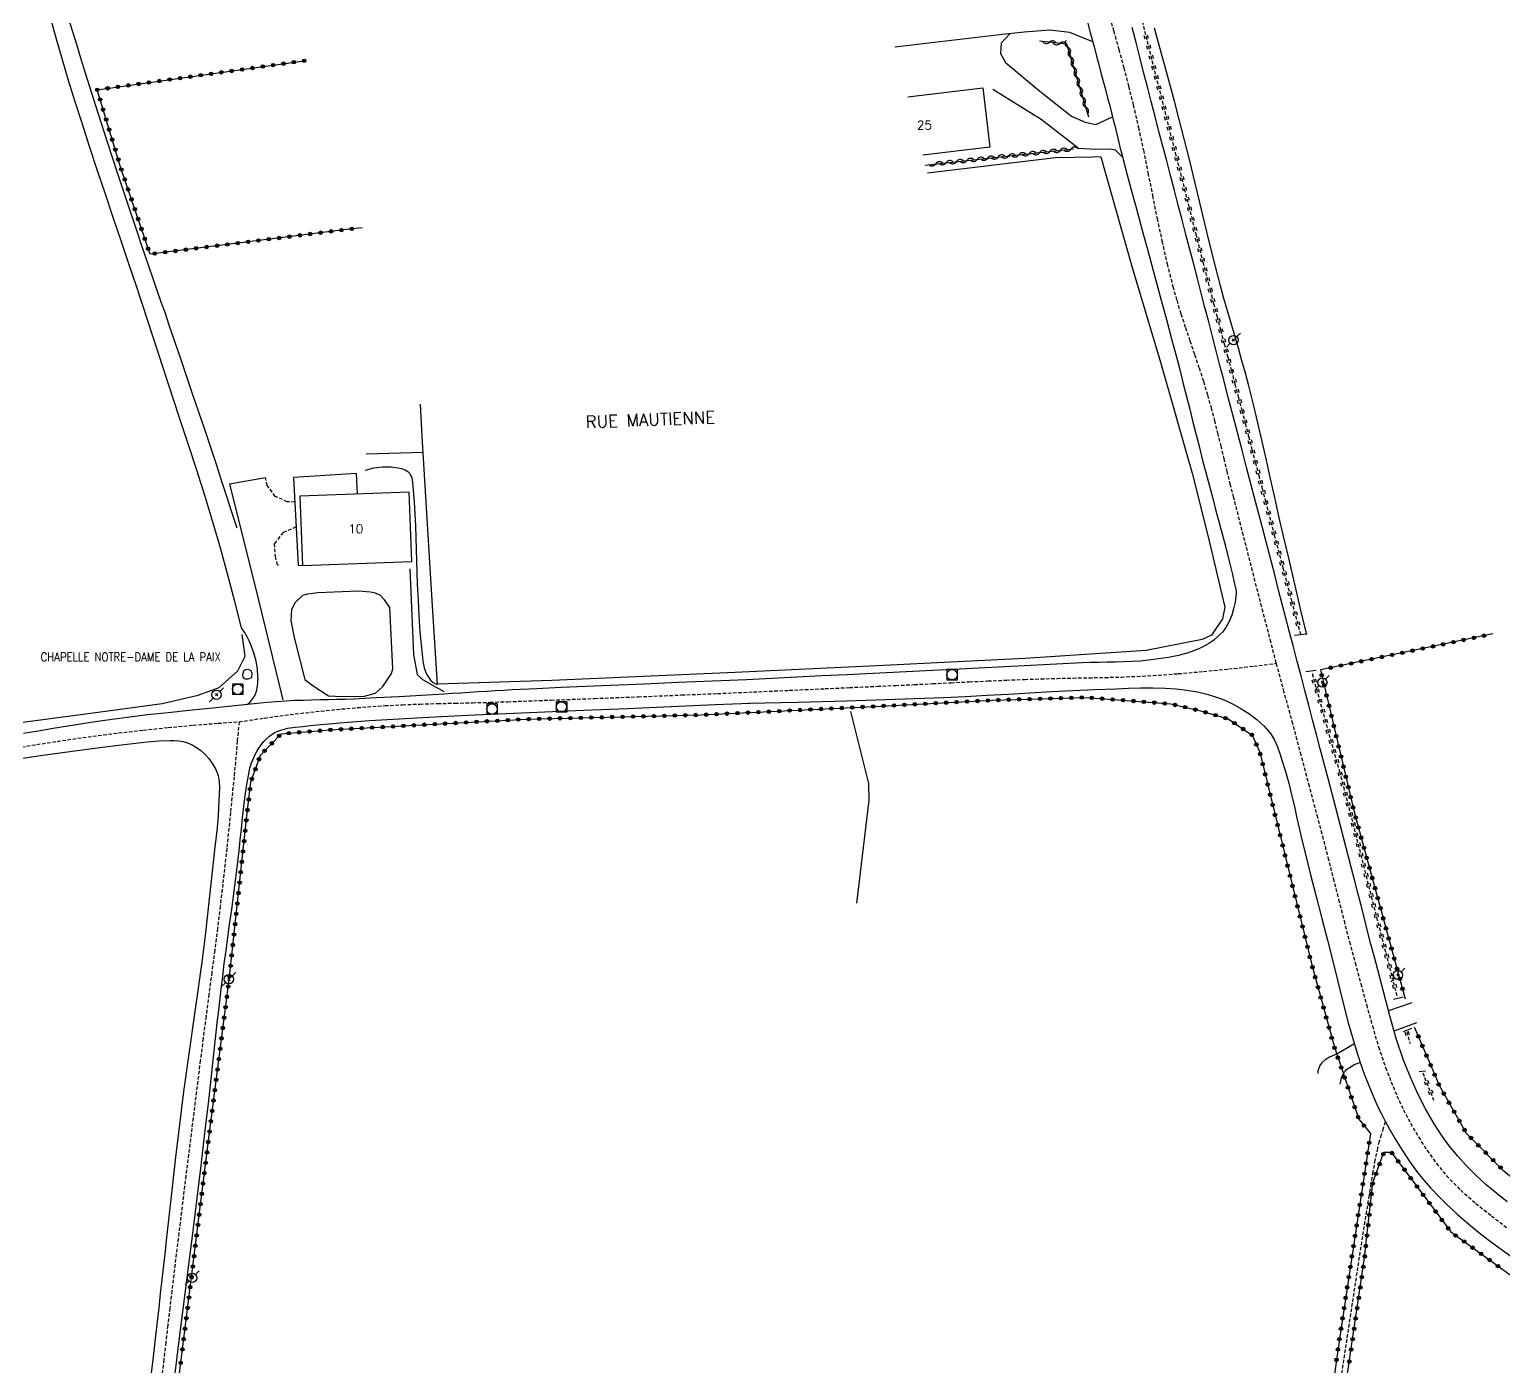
# Model space of a CAD drawing. Header units: millimetres. Extents: x 173000 to 174000, y 134000 to 135000.
# Drawn here: x 173108.4 to 173320.1, y 134670 to 134861.9 of the extents above; entities that cross this region are included whole.
import ezdxf
from ezdxf.enums import TextEntityAlignment as Align

# ---------------------------------------------------------------- set-up
doc = ezdxf.new("R2010")
doc.units = ezdxf.units.MM
doc.linetypes.add('DASHED', pattern=[0.75, 0.5, -0.25])
doc.layers.get('0').update_dxf_attribs({"linetype": 'CONTINUOUS'})
for name, color, linetype in [('W0001', 6, 'DASHED'), ('W0008', 7, 'CONTINUOUS'), ('W0017', 7, 'CONTINUOUS'), ('W0070', 7, 'DASHED'), ('W0071', 7, 'CONTINUOUS'), ('W0101', 7, 'CONTINUOUS'), ('W0112', 1, 'DASHED'), ('W0120', 7, 'CONTINUOUS'), ('W0130', 7, 'CONTINUOUS'), ('W0211', 2, 'CONTINUOUS'), ('W0214', 2, 'CONTINUOUS'), ('W0220', 5, 'DASHED'), ('W0310', 3, 'CONTINUOUS'), ('W0323', 7, 'CONTINUOUS'), ('W0330', 7, 'CONTINUOUS'), ('W0333', 7, 'CONTINUOUS'), ('W0420', 7, 'CONTINUOUS'), ('W0473', 7, 'CONTINUOUS'), ('W0984', 7, 'CONTINUOUS'), ('W0989', 7, 'CONTINUOUS'), ('W0991', 7, 'CONTINUOUS')]:
    doc.layers.add(name, color=color, linetype=linetype)
doc.styles.get("Standard").update_dxf_attribs({"font": 'romans.shx', "width": 0.85})

# ---------------------------------------------------------------- blocks, each defined once
blk = doc.blocks.new('T420')
for p, q in [((0.75, 0.75), (-0.75, 0.75)), ((-0.75, 0.75), (-0.75, -0.75)), ((0.75, 0.75), (0.75, -0.75)), ((0.75, -0.75), (-0.75, -0.75))]:
    blk.add_line(p, q)
blk.add_ellipse((0, 0), major_axis=(-0.53, 0.53), ratio=1, start_param=3.926991, end_param=10.210176)
blk = doc.blocks.new('T473')
for p, q in [((-0.166667, 0.166667), (0.166667, -0.166667)), ((-0.166667, -0.166667), (0.166667, 0.166667)), ((0.500001, 0.500001), (1.000002, 1.000002)), ((-1.000002, -1.000002), (-0.500001, -0.500001))]:
    blk.add_line(p, q)
blk.add_ellipse((0, 0), major_axis=(0.471405, 0.471405), ratio=1, start_param=5.4977871438, end_param=11.780972451)
blk = doc.blocks.new('t323o')
at = {"color": 0, "linetype": 'Continuous'}
for radius in [0.25, 0.15]:
    blk.add_circle((0, 0), radius, dxfattribs=at)
blk = doc.blocks.new('t310o')
at = {"color": 0, "linetype": 'Continuous'}
for centre, start, end in [((-0.5, 0.38), 216.8699, 323.1304), ((0.5, -0.37), 36.8699, 143.1303)]:
    blk.add_arc(centre, 0.625, start, end, dxfattribs=at)
blk = doc.blocks.new('t220o')
at = {"color": 0, "linetype": 'Continuous'}
for p, q in [((-0.25, 0.25), (0.25, 0.25)), ((-0.25, -0.25), (0.25, -0.25))]:
    blk.add_line(p, q, dxfattribs=at)

msp = doc.modelspace()

# ---------------------------------------------------------------- linework, layer by layer
at = {"layer": 'W0001'}
for points in [[(173263.36, 134864.38), (173264.1, 134861.73), (173264.83, 134859.09), (173265.55, 134856.44), (173266.24, 134853.78), (173266.91, 134851.12), (173267.67, 134847.87), (173268.37, 134844.61), (173269.03, 134841.35), (173269.68, 134838.08), (173270.34, 134834.81), (173271.04, 134831.55), (173271.78, 134828.3), (173272.61, 134825.06), (173273.16, 134823.09), (173273.77, 134821.13), (173274.41, 134819.18), (173275.06, 134817.24), (173275.72, 134815.3), (173276.37, 134813.36), (173277, 134811.41), (173277.58, 134809.44), (173278.09, 134807.64), (173278.56, 134805.83), (173279.02, 134804.01), (173279.47, 134802.2), (173279.91, 134800.38), (173280.35, 134798.56), (173280.8, 134796.74), (173281.26, 134794.93), (173282.57, 134789.8), (173283.88, 134784.67), (173285.2, 134779.54), (173286.53, 134774.41), (173287.42, 134770.96)], [(173138.52, 134762.57), (173142.14, 134763.11), (173145.84, 134763.61), (173149.54, 134764.04), (173153.25, 134764.41), (173156.96, 134764.73), (173159.47, 134764.89), (173161.99, 134765.02), (173164.51, 134765.12), (173167.02, 134765.19), (173169.54, 134765.25), (173172.06, 134765.31), (173174.57, 134765.37), (173177.09, 134765.46), (173183.34, 134765.69), (173189.58, 134765.92), (173195.83, 134766.16), (173202.07, 134766.42), (173207.22, 134766.63), (173212.37, 134766.86), (173217.52, 134767.09), (173222.67, 134767.33), (173226.16, 134767.49), (173230.18, 134767.67), (173232.82, 134767.79), (173235.47, 134767.92), (173238.12, 134768.05), (173240.76, 134768.18), (173243.41, 134768.31), (173246.05, 134768.43), (173248.7, 134768.55), (173251.35, 134768.66), (173253.65, 134768.74), (173255.95, 134768.8), (173258.25, 134768.85), (173260.55, 134768.89), (173262.85, 134768.94), (173265.16, 134769), (173267.46, 134769.09), (173269.76, 134769.22), (173273.38, 134769.48), (173277, 134769.79), (173280.62, 134770.15), (173284.23, 134770.56), (173287.42, 134770.96)], [(173287.42, 134770.96), (173288.46, 134767.16), (173289.68, 134762.66), (173290.89, 134758.17), (173292.09, 134753.67), (173293.29, 134749.17), (173294.08, 134746.15), (173294.86, 134743.12), (173295.63, 134740.09), (173296.4, 134737.06), (173297.18, 134734.03), (173297.96, 134731), (173298.77, 134727.98), (173299.59, 134724.96), (173300.42, 134721.94), (173301.25, 134718.92), (173302.14, 134715.91), (173303.15, 134712.94), (173303.94, 134710.9), (173304.78, 134708.88), (173305.7, 134706.9), (173306.73, 134704.96), (173307.88, 134702.98), (173309.1, 134701.05), (173310.44, 134699.19), (173311.9, 134697.42), (173313.93, 134695.36), (173316.1, 134693.45), (173318.35, 134691.66), (173320.63, 134689.91)], [(173106.56, 134758.85), (173109.49, 134759.31), (173112.41, 134759.76), (173115.35, 134760.2), (173118.28, 134760.6), (173121.22, 134760.97), (173124.79, 134761.38), (173128.35, 134761.75), (173131.93, 134762.08), (173135.5, 134762.36), (173138.52, 134762.57)], [(173138.52, 134762.57), (173138.27, 134759.8), (173137.8, 134754.67), (173137.29, 134749.54), (173136.76, 134744.41), (173136.19, 134739.28), (173135.82, 134736.11), (173135.43, 134732.94), (173135.03, 134729.78), (173134.61, 134726.62), (173134.19, 134723.45), (173133.78, 134720.29), (173133.36, 134717.13), (173132.96, 134713.96), (173131.92, 134705.7), (173130.89, 134697.44), (173129.87, 134689.18), (173128.87, 134680.91), (173128.58, 134678.43), (173128.28, 134675.96), (173128, 134673.48), (173127.71, 134671)], [(173127.71, 134671), (173127.24, 134666.9)]]:
    msp.add_lwpolyline(points, dxfattribs=at)
at = {"layer": 'W0008'}
for points in [[(173260.17, 134863.74), (173260.75, 134861.51), (173261.33, 134859.3), (173261.64, 134858.1), (173261.96, 134856.91), (173262.27, 134855.72), (173262.59, 134854.53), (173262.91, 134853.34), (173263.22, 134852.15), (173263.54, 134850.96), (173263.85, 134849.77), (173264.05, 134848.96), (173264.26, 134848.14), (173264.46, 134847.33), (173264.66, 134846.51), (173264.86, 134845.7), (173265.06, 134844.88), (173265.27, 134844.07), (173265.48, 134843.26), (173266.05, 134841.08), (173266.63, 134838.91), (173267.22, 134836.74), (173267.81, 134834.57), (173268.4, 134832.4), (173269, 134830.23), (173269.59, 134828.06), (173270.18, 134825.89), (173270.93, 134823.1), (173271.68, 134820.32), (173272.43, 134817.54), (173273.16, 134814.76), (173273.63, 134812.93), (173274.1, 134811.09), (173274.56, 134809.26), (173275.02, 134807.42), (173275.48, 134805.59), (173275.94, 134803.75), (173276.41, 134801.92), (173276.88, 134800.09), (173277.34, 134798.33), (173277.81, 134796.57), (173278.28, 134794.81), (173278.75, 134793.06), (173279.22, 134791.3), (173279.69, 134789.54), (173280.15, 134787.78), (173280.6, 134786.02), (173280.88, 134784.86), (173281.16, 134783.71), (173281.43, 134782.55), (173281.69, 134781.39)], [(173320.61, 134693.65), (173319.1, 134694.87), (173317.61, 134696.13), (173316.16, 134697.43), (173314.79, 134698.82), (173313.51, 134700.24), (173312.3, 134701.73), (173311.16, 134703.26), (173310.11, 134704.86), (173308.86, 134707.04), (173307.73, 134709.27), (173306.71, 134711.56), (173305.78, 134713.88), (173304.67, 134717.1), (173303.74, 134720.38), (173302.9, 134723.68), (173302.03, 134726.96), (173301.54, 134728.8), (173301.05, 134730.65), (173300.57, 134732.5), (173300.1, 134734.34), (173299.63, 134736.19), (173299.16, 134738.04), (173298.69, 134739.89), (173298.21, 134741.73), (173297.1, 134745.97), (173295.99, 134750.2), (173294.88, 134754.44), (173293.77, 134758.67), (173293.22, 134760.77), (173292.66, 134762.86), (173292.11, 134764.96), (173291.56, 134767.05), (173291.01, 134769.15), (173290.46, 134771.24), (173289.91, 134773.34), (173289.36, 134775.43), (173288.84, 134777.44), (173288.31, 134779.45), (173287.79, 134781.45), (173287.27, 134783.46), (173286.75, 134785.47), (173286.23, 134787.48), (173285.7, 134789.48), (173285.18, 134791.49), (173284.52, 134794.01), (173283.86, 134796.53), (173283.2, 134799.05), (173282.54, 134801.57), (173281.88, 134804.09), (173281.21, 134806.61), (173280.55, 134809.13), (173279.9, 134811.65), (173279.36, 134813.73), (173278.82, 134815.81), (173278.28, 134817.88), (173277.75, 134819.96), (173277.21, 134822.03), (173276.67, 134824.11), (173276.14, 134826.18), (173275.6, 134828.26), (173275.05, 134830.38), (173274.49, 134832.5), (173273.94, 134834.61), (173273.38, 134836.73), (173272.83, 134838.85), (173272.27, 134840.96), (173271.72, 134843.08), (173271.17, 134845.2), (173270.61, 134847.32), (173270.06, 134849.45), (173269.51, 134851.58), (173268.96, 134853.7), (173268.41, 134855.83), (173267.87, 134857.96), (173267.32, 134860.08), (173266.77, 134862.21)], [(173281.69, 134781.39), (173281.69, 134780.97), (173281.66, 134780.55), (173281.61, 134780.13), (173281.53, 134779.72), (173281.31, 134778.79), (173281.05, 134777.87), (173280.7, 134776.97), (173280.23, 134776.12), (173279.72, 134775.44), (173279.12, 134774.85), (173278.47, 134774.31), (173277.79, 134773.83), (173277.08, 134773.41), (173276.33, 134773.05), (173275.56, 134772.75), (173274.78, 134772.48), (173273.39, 134772.1), (173271.97, 134771.81), (173270.55, 134771.59), (173269.12, 134771.41), (173267.93, 134771.29), (173266.73, 134771.21), (173265.54, 134771.16), (173264.35, 134771.13), (173263.15, 134771.11), (173261.96, 134771.09), (173260.77, 134771.06), (173259.58, 134771.02), (173255.88, 134770.85), (173252.18, 134770.66), (173248.49, 134770.47), (173244.79, 134770.29), (173240.04, 134770.05), (173235.28, 134769.81), (173230.53, 134769.57), (173225.77, 134769.33), (173222.18, 134769.15), (173218.59, 134768.97), (173215, 134768.78), (173211.4, 134768.59)], [(173211.4, 134768.59), (173206.51, 134768.4), (173201.61, 134768.19), (173196.72, 134767.99), (173191.82, 134767.77), (173188.31, 134767.62), (173184.79, 134767.48), (173181.28, 134767.32), (173177.77, 134767.14), (173176.54, 134767.07), (173175.31, 134767), (173174.08, 134766.93), (173172.85, 134766.85), (173171.62, 134766.77), (173170.39, 134766.69), (173169.17, 134766.62), (173167.94, 134766.55), (173164.7, 134766.36), (173161.47, 134766.17), (173158.23, 134765.99), (173155, 134765.83), (173153.78, 134765.79), (173152.57, 134765.76), (173151.36, 134765.73), (173150.14, 134765.71), (173148.93, 134765.69), (173147.71, 134765.65), (173146.5, 134765.61), (173145.28, 134765.54), (173142.52, 134765.33), (173139.76, 134765.06), (173137.01, 134764.77), (173134.26, 134764.48), (173131.3, 134764.18), (173128.34, 134763.88), (173125.39, 134763.56), (173122.44, 134763.2), (173120.31, 134762.91), (173118.18, 134762.6), (173116.06, 134762.27), (173113.94, 134761.94), (173111.82, 134761.59), (173109.7, 134761.25), (173107.58, 134760.91)], [(173211.72, 134765.23), (173218.72, 134765.39), (173225.72, 134765.59), (173232.72, 134765.81), (173239.72, 134766.08), (173242.82, 134766.21), (173245.91, 134766.37), (173249, 134766.55), (173252.09, 134766.73), (173255.18, 134766.9), (173258.27, 134767.06), (173261.36, 134767.21), (173264.46, 134767.32), (173266.22, 134767.38), (173267.98, 134767.44), (173269.74, 134767.46), (173271.51, 134767.4), (173273.06, 134767.28), (173274.61, 134767.11), (173276.15, 134766.86), (173277.68, 134766.5), (173278.88, 134766.12), (173280.05, 134765.67), (173281.19, 134765.14), (173282.29, 134764.52), (173283.49, 134763.75), (173284.65, 134762.9), (173285.72, 134761.94), (173286.67, 134760.84), (173287.21, 134759.95), (173287.62, 134759), (173287.95, 134758.02), (173288.27, 134757.06), (173288.78, 134755.42), (173289.24, 134753.77), (173289.66, 134752.1), (173290.05, 134750.43), (173290.42, 134748.76), (173290.79, 134747.09), (173291.18, 134745.42), (173291.58, 134743.76), (173292.38, 134740.62), (173293.18, 134737.49), (173293.98, 134734.36), (173294.79, 134731.23), (173295.79, 134727.28), (173296.76, 134723.33), (173297.79, 134719.38), (173298.93, 134715.47), (173299.52, 134713.68), (173300.14, 134711.9), (173300.82, 134710.14), (173301.54, 134708.39), (173302.02, 134707.33), (173302.54, 134706.28), (173303.08, 134705.24), (173303.65, 134704.21), (173304.57, 134702.63), (173305.53, 134701.07), (173306.53, 134699.54), (173307.61, 134698.06), (173308.6, 134696.83), (173309.65, 134695.64), (173310.73, 134694.49), (173311.85, 134693.38), (173313.45, 134691.89), (173315.11, 134690.46), (173316.8, 134689.08), (173318.53, 134687.74), (173321.3, 134685.74)], [(173129.59, 134671), (173129.6, 134671.12), (173129.62, 134671.24), (173129.64, 134671.37), (173129.65, 134671.49), (173130.23, 134676), (173130.79, 134680.51), (173131.36, 134685.02), (173131.92, 134689.53), (173132.49, 134694.2), (173133.06, 134698.87), (173133.63, 134703.54), (173134.18, 134708.22), (173134.44, 134710.44), (173134.68, 134712.67), (173134.92, 134714.9), (173135.16, 134717.12), (173135.4, 134719.35), (173135.65, 134721.58), (173135.9, 134723.8), (173136.17, 134726.03), (173136.4, 134727.89), (173136.65, 134729.74), (173136.9, 134731.6), (173137.16, 134733.46), (173137.42, 134735.31), (173137.67, 134737.17), (173137.92, 134739.03), (173138.16, 134740.89), (173138.35, 134742.47), (173138.52, 134744.05), (173138.69, 134745.64), (173138.85, 134747.22), (173139.02, 134748.81), (173139.21, 134750.39), (173139.42, 134751.97), (173139.66, 134753.55), (173139.79, 134754.34), (173139.92, 134755.12), (173140.09, 134755.91), (173140.32, 134756.67), (173140.53, 134757.23), (173140.78, 134757.77), (173141.07, 134758.29), (173141.38, 134758.79), (173141.71, 134759.26), (173142.07, 134759.72), (173142.46, 134760.14), (173142.9, 134760.52), (173143.27, 134760.79), (173143.66, 134761.02), (173144.07, 134761.22), (173144.5, 134761.38), (173145.54, 134761.65), (173146.6, 134761.81), (173147.67, 134761.91), (173148.73, 134762.02), (173152.98, 134762.43), (173157.24, 134762.74), (173161.51, 134763), (173165.77, 134763.24), (173171.33, 134763.53), (173176.88, 134763.78), (173182.44, 134764), (173188, 134764.23), (173194.29, 134764.5), (173200.58, 134764.77), (173206.87, 134765.03), (173213.16, 134765.29)], [(173106.46, 134757.2), (173110.34, 134757.77), (173114.24, 134758.32), (173118.13, 134758.83), (173122.03, 134759.3), (173123.68, 134759.5), (173125.33, 134759.71), (173126.99, 134759.86), (173128.65, 134759.89), (173129.27, 134759.87), (173129.89, 134759.83), (173130.5, 134759.73), (173131.1, 134759.56), (173131.78, 134759.26), (173132.43, 134758.89), (173133.03, 134758.46), (173133.58, 134757.96), (173134.19, 134757.28), (173134.73, 134756.54), (173135.17, 134755.73), (173135.51, 134754.88), (173135.69, 134754), (173135.72, 134753.1), (173135.68, 134752.21), (173135.64, 134751.34), (173135.52, 134749.09), (173135.31, 134746.86), (173135.05, 134744.62), (173134.81, 134742.39), (173134.44, 134738.9), (173134.05, 134735.4), (173133.64, 134731.91), (173133.21, 134728.42), (173132.9, 134726.05), (173132.57, 134723.69), (173132.23, 134721.32), (173131.88, 134718.96), (173131.54, 134716.59), (173131.2, 134714.23), (173130.87, 134711.86), (173130.55, 134709.49), (173129.97, 134704.79), (173129.42, 134700.07), (173128.88, 134695.36), (173128.35, 134690.65), (173128.12, 134688.62), (173127.89, 134686.59), (173127.66, 134684.56), (173127.44, 134682.53), (173127.21, 134680.5), (173126.98, 134678.47), (173126.76, 134676.45), (173126.52, 134674.42), (173126.42, 134673.56), (173126.33, 134672.71), (173126.23, 134671.85), (173126.13, 134671)], [(173126.13, 134671), (173125.68, 134667.23)], [(173129.34, 134669.07), (173129.59, 134671)]]:
    msp.add_lwpolyline(points, dxfattribs=at)
at = {"layer": 'W0017'}
for points in [[(173261.11, 134860.15), (173257.79, 134861.53), (173254.94, 134861.84), (173251.26, 134861.57), (173248.14, 134861.2), (173232.69, 134859.39)], [(173249.19, 134861.32), (173247.96, 134859.98), (173247.85, 134858.5), (173248.59, 134857.22), (173253.48, 134853.1), (173258.07, 134849.48), (173259.99, 134848.63), (173261.56, 134848.29), (173263.95, 134849.38)], [(173259, 134844.91), (173253.7, 134849.01), (173246.74, 134853.32)], [(173265.39, 134843.59), (173264.39, 134844.62), (173263.5, 134844.76), (173261.58, 134844.72), (173259, 134844.88)], [(173142.3, 134797.58), (173137.14, 134796.66), (173140.83, 134781.99), (173144.82, 134765.73)], [(173163.04, 134784.55), (173163.57, 134772.25), (173164.12, 134769.36), (173164.87, 134768.63), (173167.93, 134766.92)]]:
    msp.add_lwpolyline(points, dxfattribs=at)
msp.add_lwpolyline([(173148.36, 134780.9), (173147.64, 134780.7), (173146.59, 134779.71), (173146.06, 134778.68), (173145.94, 134777.11), (173146.44, 134774.68), (173147.96, 134768.63), (173149.03, 134767.83), (173151.37, 134766.3), (173152.35, 134766.25), (173156.33, 134766.22), (173158.11, 134766.68), (173159.16, 134767.66), (173160.42, 134769.5), (173160.6, 134770.18), (173160.15, 134778.97), (173159.4, 134780.09), (173158.85, 134780.68), (173158.1, 134781.04), (173157.42, 134781.19), (173155.73, 134781.3), (173149.82, 134781.09)], close=True, dxfattribs=at)
at = {"layer": 'W0070'}
for points in [[(173303.11, 134705.16), (173302.78, 134704.22), (173302.49, 134703.27), (173302.22, 134702.32), (173301.98, 134701.35), (173301.62, 134699.67), (173301.31, 134697.97), (173301.04, 134696.27), (173300.77, 134694.58), (173299.93, 134689.43), (173299.13, 134684.27), (173298.35, 134679.11), (173297.57, 134673.95), (173297.46, 134673.21), (173297.34, 134672.48), (173297.23, 134671.74), (173297.12, 134671)], [(173297.12, 134671), (173296.66, 134667.95)]]:
    msp.add_lwpolyline(points, dxfattribs=at)
at = {"layer": 'W0071'}
for points in [[(173138.87, 134776.07), (173137.92, 134779.84), (173136.93, 134783.61), (173135.89, 134787.36), (173134.81, 134791.1), (173133.66, 134794.9), (173132.45, 134798.68), (173131.22, 134802.45), (173129.99, 134806.22), (173128.46, 134810.91), (173126.92, 134815.59), (173125.38, 134820.26), (173123.83, 134824.94), (173122.72, 134828.28), (173121.59, 134831.62), (173120.47, 134834.96), (173119.34, 134838.29), (173118.22, 134841.63), (173117.11, 134844.98), (173116.02, 134848.33), (173114.95, 134851.68), (173114.05, 134854.62), (173113.18, 134857.57), (173112.33, 134860.53), (173111.5, 134863.49)], [(173113.92, 134863.77), (173114.55, 134861.8), (173115.16, 134859.83), (173115.78, 134857.85), (173116.39, 134855.88), (173117, 134853.9), (173117.62, 134851.93), (173118.24, 134849.96), (173119.63, 134845.68), (173121.03, 134841.4), (173122.45, 134837.13), (173123.88, 134832.86), (173124.44, 134831.2), (173125.01, 134829.53), (173125.59, 134827.86), (173126.16, 134826.2), (173126.74, 134824.54), (173127.31, 134822.87), (173127.89, 134821.21), (173128.46, 134819.54), (173130.16, 134814.55), (173131.86, 134809.56), (173133.55, 134804.56), (173135.22, 134799.56), (173135.97, 134797.27), (173136.72, 134794.98), (173137.46, 134792.69), (173138.2, 134790.39)], [(173139.7, 134765.04), (173140.05, 134765.36), (173140.37, 134765.72), (173140.64, 134766.11), (173140.86, 134766.54), (173140.97, 134766.84), (173141.06, 134767.15), (173141.14, 134767.46), (173141.19, 134767.78), (173141.22, 134768.09), (173141.24, 134768.41), (173141.25, 134768.73), (173141.24, 134769.05), (173141.16, 134770.16), (173140.96, 134771.25), (173140.68, 134772.32), (173140.33, 134773.37), (173140.04, 134774.09), (173139.7, 134774.77), (173139.31, 134775.44), (173138.87, 134776.07)], [(173303.62, 134721.14), (173306.97, 134722.29)], [(173307.57, 134719.34), (173304.47, 134718.2)], [(173298.7, 134716.36), (173298.12, 134716.02), (173297.53, 134715.68), (173296.95, 134715.35), (173296.37, 134715.01), (173295.76, 134714.7), (173295.11, 134714.42), (173294.47, 134714.06), (173293.93, 134713.58), (173293.71, 134713.25), (173293.54, 134712.88), (173293.44, 134712.49), (173293.41, 134712.08)], [(173296.65, 134710.55), (173296.72, 134711.01), (173296.84, 134711.46), (173297.02, 134711.9), (173297.25, 134712.31), (173297.39, 134712.49), (173297.55, 134712.65), (173297.73, 134712.79), (173297.91, 134712.92), (173298.28, 134713.16), (173298.66, 134713.36), (173299.06, 134713.53), (173299.48, 134713.67)]]:
    msp.add_lwpolyline(points, dxfattribs=at)
at = {"layer": 'W0101'}
msp.add_lwpolyline([(173234.53, 134852.25), (173245.3, 134853.58), (173246.34, 134845.07), (173236.7, 134843.88)], dxfattribs=at)
msp.add_lwpolyline([(173147.62, 134785), (173163.32, 134785.56), (173162.96, 134795.54), (173147.26, 134794.98)], close=True, dxfattribs=at)
at = {"layer": 'W0112'}
for points in [[(173146.5, 134794.11), (173145.45, 134794.15), (173143.72, 134794.93), (173142.58, 134796.49), (173142.33, 134797.61)], [(173146.69, 134790.54), (173144.85, 134789.73), (173143.58, 134788.15), (173143.69, 134786.29), (173143.97, 134785.25), (173144.17, 134785)]]:
    msp.add_lwpolyline(points, dxfattribs=at)
at = {"layer": 'W0120'}
for points in [[(173290.06, 134775), (173291.87, 134775.18)], [(173291.68, 134769.77), (173293.16, 134769.99)], [(173304.28, 134722.78), (173305.65, 134723.11)], [(173305.72, 134718.13), (173306.9, 134718.61)], [(173307.98, 134712.38), (173308.89, 134712.49)]]:
    msp.add_lwpolyline(points, dxfattribs=at)
at = {"layer": 'W0130'}
msp.add_lwpolyline([(173139.33, 134768.74), (173139.84, 134768.74), (173140.35, 134768.94), (173140.39, 134769.51), (173140.26, 134769.9), (173139.87, 134770.1), (173139.44, 134770.04), (173139.15, 134769.86), (173139.02, 134769.32), (173139.05, 134768.96), (173139.24, 134768.82)], close=True, dxfattribs=at)
at = {"layer": 'W0211'}
for points in [[(173291.77, 134775.23), (173290.94, 134778.78), (173290.11, 134782.33), (173289.28, 134785.87), (173288.45, 134789.42), (173287.84, 134792.09), (173287.24, 134794.77), (173286.64, 134797.45), (173286.04, 134800.12), (173285.43, 134802.8), (173284.81, 134805.47), (173284.17, 134808.13), (173283.5, 134810.8), (173283.02, 134812.6), (173282.53, 134814.4), (173282.01, 134816.19), (173281.49, 134817.98), (173280.96, 134819.77), (173280.44, 134821.56), (173279.94, 134823.35), (173279.45, 134825.15), (173278.67, 134828.13), (173277.92, 134831.11), (173277.19, 134834.1), (173276.47, 134837.09), (173275.75, 134840.08), (173275.02, 134843.07), (173274.28, 134846.05), (173273.52, 134849.03), (173272.83, 134851.65), (173272.12, 134854.27), (173271.4, 134856.89), (173270.68, 134859.5), (173269.95, 134862.12)], [(173156.7, 134798.67), (173157.89, 134799.01), (173159.12, 134799.18), (173160.37, 134799.18), (173161.6, 134798.99), (173162, 134798.89), (173162.39, 134798.73), (173162.75, 134798.5), (173163.05, 134798.19), (173163.33, 134797.61), (173163.44, 134796.97), (173163.46, 134796.35), (173163.5, 134795.76), (173163.66, 134794.08), (173163.78, 134792.4), (173163.85, 134790.72), (173163.9, 134789.04), (173163.94, 134787.36), (173163.98, 134785.68), (173164.04, 134784), (173164.11, 134782.33), (173164.23, 134780.04), (173164.33, 134777.76), (173164.48, 134775.47), (173164.72, 134773.2), (173164.82, 134772.25), (173164.92, 134771.28), (173165.11, 134770.32), (173165.46, 134769.4), (173165.71, 134768.97), (173166.02, 134768.57), (173166.39, 134768.23), (173166.85, 134767.98), (173166.9, 134767.97), (173166.94, 134767.96), (173166.99, 134767.97), (173167.04, 134767.99)]]:
    msp.add_lwpolyline(points, dxfattribs=at)
at = {"layer": 'W0214'}
msp.add_lwpolyline([(173156.78, 134801.03), (173164.96, 134801.26)], dxfattribs=at)
at = {"layer": 'W0220'}
for points in [[(173268.02, 134863.85), (173268.54, 134861.72), (173269.07, 134859.6), (173269.6, 134857.47), (173270.13, 134855.35), (173271.07, 134851.65), (173272.01, 134847.95), (173272.94, 134844.25), (173273.88, 134840.55), (173274.89, 134836.55), (173275.9, 134832.55), (173276.92, 134828.56), (173277.94, 134824.56), (173278.44, 134822.63), (173278.95, 134820.7), (173279.46, 134818.77), (173279.97, 134816.84), (173280.49, 134814.91), (173281, 134812.98), (173281.51, 134811.05), (173282.02, 134809.12), (173282.51, 134807.25), (173282.99, 134805.39), (173283.48, 134803.52), (173283.96, 134801.65), (173284.45, 134799.78), (173284.93, 134797.92), (173285.42, 134796.05), (173285.91, 134794.18), (173287.15, 134789.43), (173288.4, 134784.69), (173289.65, 134779.95), (173290.91, 134775.2)], [(173292.61, 134769.48), (173292.61, 134769.5)], [(173292.61, 134769.48), (173296.51, 134755.44)], [(173296.51, 134755.44), (173297.3, 134752.45), (173298.07, 134749.46), (173298.83, 134746.47), (173299.59, 134743.48), (173300.34, 134740.48), (173301.1, 134737.49), (173301.86, 134734.49), (173302.62, 134731.5), (173303.17, 134729.41), (173303.71, 134727.32), (173304.26, 134725.23), (173304.81, 134723.14)], [(173306.18, 134718.07), (173306.64, 134716.39)], [(173308.48, 134712.19), (173310.14, 134708.02)]]:
    msp.add_lwpolyline(points, dxfattribs=at)
at = {"layer": 'W0310'}
for points in [[(173260.54, 134849.34), (173257.4, 134859.83), (173253.46, 134860.28)], [(173237.06, 134842.48), (173258.36, 134844.8)]]:
    msp.add_lwpolyline(points, dxfattribs=at)
at = {"layer": 'W0323'}
for points in [[(173156.19, 134833.47), (173154.32, 134833.29), (173125.74, 134829.69), (173121.56, 134842.03), (173118.14, 134853.29), (173140.64, 134856.43), (173148.23, 134857.5)], [(173318.55, 134775.19), (173293.8, 134770.03)], [(173293.8, 134770.05), (173293.8, 134770.03), (173298.67, 134749.48), (173305.98, 134722.79)], [(173130.21, 134671), (173130.89, 134676.36), (173134.12, 134702.46), (173137.09, 134725.52), (173139.59, 134748.63), (173140.22, 134753.94), (173141.6, 134757.8), (173144.56, 134760.85), (173151.56, 134761.41), (173179.78, 134762.95), (173204.87, 134763.56), (173230.67, 134764.82), (173246.73, 134765.67), (173260.15, 134766.08)], [(173260.15, 134766.08), (173272.3, 134765.13), (173276.59, 134764.15), (173280.55, 134762.98), (173283.97, 134760.67), (173285.07, 134758.23), (173292.56, 134727.68), (173295.79, 134715.86), (173299.3, 134705.53), (173300.99, 134703.46)], [(173307.25, 134718.8), (173310.87, 134710.32), (173314.74, 134703.52), (173320, 134698.24), (173332.28, 134688.47), (173342.97, 134680.78), (173359, 134671.27), (173359.41, 134671)], [(173300.99, 134703.46), (173296.56, 134674.28), (173296.1, 134671)], [(173297.99, 134671), (173300.14, 134685.67), (173301.31, 134696.43), (173302.92, 134700.79), (173303.96, 134700.82), (173312.51, 134689.35), (173322.78, 134681.94), (173339.19, 134671)], [(173112.71, 134524.6), (173115.87, 134553.03), (173119.04, 134576.9), (173121.77, 134599.98), (173124.96, 134626), (173127.97, 134653.31), (173130.21, 134671)], [(173296.1, 134671), (173292.51, 134645.07), (173287.45, 134612.18), (173284.69, 134594.15), (173281.21, 134571.01), (173276.73, 134540.59), (173272.21, 134513.29), (173270.52, 134501.92)], [(173272.32, 134501.7), (173277.95, 134537.46), (173281.18, 134558.79), (173284.86, 134582.58), (173288.39, 134605.19), (173293.6, 134640.31), (173296.97, 134664.06), (173297.99, 134671)]]:
    msp.add_lwpolyline(points, dxfattribs=at)
at = {"layer": 'W0330'}
for points in [[(173237.35, 134841.38), (173255.77, 134843.55), (173261.05, 134843.68), (173262.27, 134843.69)], [(173262.25, 134843.67), (173266.74, 134827.8), (173270.83, 134814.19), (173275.39, 134798.25), (173277.68, 134789.11), (173280.08, 134779.03)], [(173167.04, 134767.99), (173166.37, 134778.39), (173164.82, 134803.5), (173164.57, 134808.16)], [(173280.08, 134779.03), (173279.74, 134777.33), (173278.15, 134775.02), (173276.79, 134774.38), (173268.75, 134772.82), (173251.35, 134771.65), (173230.09, 134770.62), (173209.77, 134769.65), (173183.42, 134768.51), (173167.04, 134767.99)], [(173135.68, 134767.48), (173138.36, 134769.9), (173139.42, 134772), (173138.99, 134775.11)], [(173078.1, 134756.48), (173082.45, 134758.39), (173099.11, 134761.41), (173116.87, 134763.76), (173127.46, 134765.2), (173132.64, 134766.37), (173135.68, 134767.48)], [(173226.34, 134764.07), (173228.92, 134753.72), (173228.96, 134751.3), (173227.19, 134736.52)]]:
    msp.add_lwpolyline(points, dxfattribs=at)
at = {"layer": 'W0333'}
msp.add_lwpolyline([(173155.55, 134795.27), (173155.37, 134798.21), (173146.32, 134797.64), (173146.99, 134784.99), (173147.55, 134785.03)], dxfattribs=at)

# ---------------------------------------------------------------- block references
at = {"layer": 'W0220'}
for p, rotation in [((173268.75, 134860.88), 283.9424709964296), ((173269.11, 134859.43), 283.9925373601524), ((173269.48, 134857.97), 283.9925373601524), ((173269.84, 134856.52), 284.0738478538166), ((173270.21, 134855.06), 284.1600534657823), ((173270.57, 134853.61), 284.1600534657823), ((173270.94, 134852.15), 284.1600534657823), ((173271.31, 134850.7), 284.2233713012675), ((173271.68, 134849.25), 284.2233713012675), ((173272.05, 134847.79), 284.2508594289029), ((173272.41, 134846.34), 284.2508594289029), ((173272.78, 134844.88), 284.2508594289029), ((173273.15, 134843.43), 284.2425177859814), ((173273.52, 134841.98), 284.2425177859814), ((173273.89, 134840.52), 284.1901162578168), ((173274.26, 134839.07), 284.1901162578168), ((173274.63, 134837.61), 284.1901162578168), ((173274.99, 134836.16), 284.1531984764586), ((173275.36, 134834.7), 284.1531984764586), ((173275.73, 134833.25), 284.1531984764586), ((173276.1, 134831.8), 284.2241990272448), ((173276.46, 134830.34), 284.2241990272448), ((173276.83, 134828.89), 284.2241990272448), ((173277.2, 134827.43), 284.4031164409921), ((173277.58, 134825.98), 284.4031164409921), ((173277.95, 134824.53), 284.5855550877268), ((173278.33, 134823.08), 284.5855550877268), ((173278.71, 134821.63), 284.7132272348871), ((173279.09, 134820.18), 284.8080978950118), ((173279.47, 134818.73), 284.8701668848945), ((173279.86, 134817.28), 284.8701668848945), ((173280.24, 134815.83), 284.8916397477808), ((173280.63, 134814.38), 284.8725162471085), ((173281.01, 134812.93), 284.8205904433065), ((173281.4, 134811.48), 284.8205904433065), ((173281.78, 134810.03), 284.735862435219), ((173282.16, 134808.58), 284.6551315841778), ((173282.54, 134807.12), 284.5990879056233), ((173282.92, 134805.67), 284.5990879056233), ((173283.3, 134804.22), 284.5601921665583), ((173283.67, 134802.77), 284.5384443880984), ((173284.05, 134801.32), 284.5374437596065), ((173284.43, 134799.86), 284.5374437596065), ((173284.8, 134798.41), 284.557190284694), ((173285.18, 134796.96), 284.5940847765246), ((173285.56, 134795.51), 284.6481272185355), ((173285.94, 134794.06), 284.7018246405434), ((173286.32, 134792.61), 284.7018246405434), ((173286.7, 134791.16), 284.7018246405434), ((173287.08, 134789.71), 284.7018246405434), ((173287.46, 134788.26), 284.7480744637669), ((173287.84, 134786.8), 284.7480744637669), ((173288.23, 134785.35), 284.7480744637669), ((173288.61, 134783.9), 284.7943250895589), ((173288.99, 134782.45), 284.7943250895589), ((173289.37, 134781), 284.7943250895589), ((173289.76, 134779.55), 284.8405765182361), ((173290.14, 134778.1), 284.8405765182361), ((173290.53, 134776.65), 284.8405765182361), ((173292.89, 134768.44), 285.5392641558648), ((173293.3, 134767), 285.5392641558648), ((173293.7, 134765.55), 285.5392641558648), ((173294.1, 134764.11), 285.5392641558648), ((173294.5, 134762.66), 285.5392641558648), ((173294.9, 134761.22), 285.5392641558648), ((173295.3, 134759.77), 285.5392641558648), ((173295.71, 134758.33), 285.5392641558648), ((173296.11, 134756.88), 285.5392641558648), ((173296.6, 134755.1), 284.7779944345839), ((173296.98, 134753.65), 284.7779944345839), ((173297.36, 134752.2), 284.5128017566288), ((173297.74, 134750.75), 284.5128017566288), ((173298.11, 134749.29), 284.3119561275522), ((173298.49, 134747.84), 284.3119561275522), ((173298.86, 134746.39), 284.1754590231326), ((173299.22, 134744.93), 284.1754590231326), ((173299.59, 134743.48), 284.1754590231326), ((173299.96, 134742.02), 284.1192487645897), ((173300.32, 134740.57), 284.1192487645897), ((173300.69, 134739.11), 284.1433277724288), ((173301.06, 134737.66), 284.1433277724288), ((173301.42, 134736.21), 284.23176173524), ((173301.79, 134734.75), 284.23176173524), ((173302.16, 134733.3), 284.3845500025517), ((173302.54, 134731.85), 284.3845500025517), ((173302.91, 134730.39), 284.5098071157882), ((173303.29, 134728.94), 284.5808772570128), ((173303.67, 134727.49), 284.5808772570128), ((173304.05, 134726.04), 284.6519487902494), ((173304.43, 134724.59), 284.7230217154543), ((173306.24, 134717.84), 285.520588787753), ((173309.03, 134710.81), 291.7088937137053), ((173309.59, 134709.41), 291.7088937137053)]:
    msp.add_blockref('t220o', p, dxfattribs=dict(at, rotation=rotation))
at = {"layer": 'W0310'}
for p, rotation in [((173254.87, 134860.12), 173.4031641562069), ((173256.36, 134859.95), 173.4031641562069), ((173257.53, 134859.39), 106.6862173418823), ((173257.96, 134857.96), 106.6862173418823), ((173258.39, 134856.52), 106.6862173418823), ((173258.82, 134855.08), 106.6862173418823), ((173259.25, 134853.65), 106.6862173418823), ((173259.68, 134852.21), 106.6862173418823), ((173260.11, 134850.77), 106.6862173418823), ((173257.94, 134844.75), 6.195024626961243), ((173238.55, 134842.65), 6.195024626961243), ((173240.04, 134842.81), 6.195024626961243), ((173241.54, 134842.97), 6.195024626961243), ((173243.03, 134843.13), 6.195024626961243), ((173244.52, 134843.29), 6.195024626961243), ((173246.01, 134843.46), 6.195024626961243), ((173247.5, 134843.62), 6.195024626961243), ((173248.99, 134843.78), 6.195024626961243), ((173250.48, 134843.94), 6.195024626961243), ((173251.97, 134844.1), 6.195024626961243), ((173253.47, 134844.26), 6.195024626961243), ((173254.96, 134844.43), 6.195024626961243), ((173256.45, 134844.59), 6.195024626961243)]:
    msp.add_blockref('t310o', p, dxfattribs=dict(at, rotation=rotation))
at = {"layer": 'W0323'}
for p, rotation in [((173134.5, 134855.58), 7.960667858076603), ((173135.99, 134855.79), 7.960667858076603), ((173137.47, 134855.99), 7.960667858076603), ((173138.96, 134856.2), 7.960667858076603), ((173140.44, 134856.41), 7.960667858076603), ((173141.93, 134856.62), 7.995287261101853), ((173143.41, 134856.83), 7.995287261101853), ((173144.9, 134857.03), 7.995287261101853), ((173146.39, 134857.24), 7.995287261101853), ((173147.87, 134857.45), 7.995287261101853), ((173118.16, 134853.29), 7.960667858076603), ((173119.65, 134853.5), 7.960667858076603), ((173121.13, 134853.71), 7.960667858076603), ((173122.62, 134853.92), 7.960667858076603), ((173124.1, 134854.12), 7.960667858076603), ((173125.59, 134854.33), 7.960667858076603), ((173127.07, 134854.54), 7.960667858076603), ((173128.56, 134854.75), 7.960667858076603), ((173130.05, 134854.95), 7.960667858076603), ((173131.53, 134855.16), 7.960667858076603), ((173133.02, 134855.37), 7.960667858076603), ((173118.57, 134851.88), 106.8932814797147), ((173119, 134850.44), 106.8932814797147), ((173119.44, 134849.01), 106.8932814797147), ((173119.87, 134847.57), 106.8932814797147), ((173120.31, 134846.13), 106.8932814797147), ((173120.75, 134844.7), 106.8932814797147), ((173121.18, 134843.26), 106.8932814797147), ((173121.62, 134841.83), 108.7325648853833), ((173122.11, 134840.41), 108.7325648853833), ((173122.59, 134838.99), 108.7325648853833), ((173123.07, 134837.57), 108.7325648853833), ((173123.55, 134836.15), 108.7325648853833), ((173124.03, 134834.73), 108.7325648853833), ((173124.52, 134833.31), 108.7325648853833), ((173145.77, 134832.21), 187.1630082745763), ((173147.26, 134832.4), 187.1630082745763), ((173148.74, 134832.58), 187.1630082745763), ((173150.23, 134832.77), 187.1630082745763), ((173151.72, 134832.96), 187.1630082745763), ((173153.21, 134833.14), 187.1630082745763), ((173154.7, 134833.32), 185.536614346565), ((173125, 134831.89), 108.7325648853833), ((173125.48, 134830.47), 108.7325648853833), ((173129.4, 134830.15), 187.1630082745763), ((173130.88, 134830.34), 187.1630082745763), ((173132.37, 134830.53), 187.1630082745763), ((173133.86, 134830.71), 187.1630082745763), ((173135.35, 134830.9), 187.1630082745763), ((173136.84, 134831.09), 187.1630082745763), ((173138.33, 134831.27), 187.1630082745763), ((173139.81, 134831.46), 187.1630082745763), ((173141.3, 134831.65), 187.1630082745763), ((173142.79, 134831.84), 187.1630082745763), ((173144.28, 134832.02), 187.1630082745763), ((173126.42, 134829.78), 187.1630082745763), ((173127.91, 134829.97), 187.1630082745763), ((173308.48, 134773.09), 191.7911649257871), ((173309.95, 134773.4), 191.7911649257871), ((173311.42, 134773.7), 191.7911649257871), ((173312.89, 134774.01), 191.7911649257871), ((173314.36, 134774.32), 191.7911649257871), ((173315.83, 134774.62), 191.7911649257871), ((173317.29, 134774.93), 191.7911649257871), ((173298.21, 134770.95), 191.7911649257871), ((173299.67, 134771.25), 191.7911649257871), ((173301.14, 134771.56), 191.7911649257871), ((173302.61, 134771.87), 191.7911649257871), ((173304.08, 134772.17), 191.7911649257871), ((173305.55, 134772.48), 191.7911649257871), ((173307.02, 134772.78), 191.7911649257871), ((173293.98, 134769.26), 283.3359278476569), ((173295.27, 134770.33), 191.7911649257871), ((173296.74, 134770.64), 191.7911649257871), ((173294.33, 134767.8), 283.3359278476569), ((173222.08, 134764.4), 2.80901988411011), ((173223.58, 134764.48), 2.80901988411011), ((173225.07, 134764.55), 2.80901988411011), ((173226.57, 134764.62), 2.80901988411011), ((173228.07, 134764.7), 2.80901988411011), ((173229.57, 134764.77), 2.80901988411011), ((173231.07, 134764.85), 3.014284943770964), ((173232.57, 134764.92), 3.014284943770964), ((173234.06, 134765), 3.014284943770964), ((173235.56, 134765.08), 3.014284943770964), ((173237.06, 134765.16), 3.014284943770964), ((173238.56, 134765.24), 3.014284943770964), ((173240.06, 134765.32), 3.014284943770964), ((173241.55, 134765.4), 3.014284943770964), ((173243.05, 134765.48), 3.014284943770964), ((173244.55, 134765.55), 3.014284943770964), ((173246.05, 134765.63), 3.014284943770964), ((173247.55, 134765.69), 1.746307638862029), ((173249.04, 134765.74), 1.746307638862029), ((173250.54, 134765.79), 1.746307638862029), ((173252.04, 134765.83), 1.746307638862029), ((173253.54, 134765.88), 1.746307638862029), ((173255.04, 134765.92), 1.746307638862029), ((173256.54, 134765.97), 1.746307638862029), ((173258.04, 134766.01), 1.746307638862029), ((173259.54, 134766.06), 1.746307638862029), ((173260.96, 134766.02), 355.5529796914395), ((173262.46, 134765.9), 355.5529796914395), ((173263.95, 134765.78), 355.5529796914395), ((173265.45, 134765.67), 355.5529796914395), ((173266.95, 134765.55), 355.5529796914395), ((173268.44, 134765.43), 355.5529796914395), ((173269.94, 134765.32), 355.5529796914395), ((173271.43, 134765.2), 355.5529796914395), ((173272.91, 134764.99), 347.0463477718476), ((173274.38, 134764.66), 347.0463477718476), ((173294.67, 134766.34), 283.3359278476569), ((173295.02, 134764.88), 283.3359278476569), ((173168.12, 134762.31), 3.129786221819983), ((173169.62, 134762.39), 3.129786221819983), ((173171.12, 134762.48), 3.129786221819983), ((173172.62, 134762.56), 3.129786221819983), ((173174.12, 134762.64), 3.129786221819983), ((173175.61, 134762.72), 3.129786221819983), ((173177.11, 134762.8), 3.129786221819983), ((173178.61, 134762.89), 3.129786221819983), ((173180.11, 134762.96), 1.388384570135899), ((173181.61, 134762.99), 1.388384570135899), ((173183.11, 134763.03), 1.388384570135899), ((173184.61, 134763.07), 1.388384570135899), ((173186.1, 134763.1), 1.388384570135899), ((173187.6, 134763.14), 1.388384570135899), ((173189.1, 134763.18), 1.388384570135899), ((173190.6, 134763.21), 1.388384570135899), ((173192.1, 134763.25), 1.388384570135899), ((173193.6, 134763.29), 1.388384570135899), ((173195.1, 134763.32), 1.388384570135899), ((173196.6, 134763.36), 1.388384570135899), ((173198.1, 134763.39), 1.388384570135899), ((173199.6, 134763.43), 1.388384570135899), ((173201.1, 134763.47), 1.388384570135899), ((173202.6, 134763.5), 1.388384570135899), ((173204.1, 134763.54), 1.388384570135899), ((173205.6, 134763.59), 2.80901988411011), ((173207.1, 134763.67), 2.80901988411011), ((173208.59, 134763.74), 2.80901988411011), ((173210.09, 134763.81), 2.80901988411011), ((173211.59, 134763.89), 2.80901988411011), ((173213.09, 134763.96), 2.80901988411011), ((173214.59, 134764.03), 2.80901988411011), ((173216.09, 134764.11), 2.80901988411011), ((173217.58, 134764.18), 2.80901988411011), ((173219.08, 134764.26), 2.80901988411011), ((173220.58, 134764.33), 2.80901988411011), ((173275.84, 134764.32), 347.0463477718476), ((173277.29, 134763.94), 343.5689937178748), ((173278.73, 134763.52), 343.5689937178748), ((173280.17, 134763.09), 343.5689937178748), ((173281.46, 134762.37), 325.9708625523588), ((173295.37, 134763.42), 283.3359278476569), ((173144.29, 134760.56), 45.81042044748356), ((173145.67, 134760.93), 4.592146660529013), ((173147.16, 134761.05), 4.592146660529013), ((173148.66, 134761.17), 4.592146660529013), ((173150.15, 134761.29), 4.592146660529013), ((173151.65, 134761.41), 3.129786221819983), ((173153.15, 134761.49), 3.129786221819983), ((173154.64, 134761.58), 3.129786221819983), ((173156.14, 134761.66), 3.129786221819983), ((173157.64, 134761.74), 3.129786221819983), ((173159.14, 134761.82), 3.129786221819983), ((173160.64, 134761.9), 3.129786221819983), ((173162.13, 134761.99), 3.129786221819983), ((173163.63, 134762.07), 3.129786221819983), ((173165.13, 134762.15), 3.129786221819983), ((173166.63, 134762.23), 3.129786221819983), ((173282.7, 134761.53), 325.9708625523588), ((173283.95, 134760.69), 325.9708625523588), ((173295.71, 134761.96), 283.3359278476569), ((173296.06, 134760.5), 283.3359278476569), ((173142.2, 134758.41), 45.81042044748356), ((173143.24, 134759.49), 45.81042044748356), ((173284.58, 134759.33), 294.2169998562755), ((173296.4, 134759.04), 283.3359278476569), ((173141.38, 134757.19), 70.27747374242679), ((173285.14, 134757.94), 283.7764905974495), ((173285.5, 134756.49), 283.7764905974495), ((173296.75, 134757.58), 283.3359278476569), ((173297.1, 134756.13), 283.3359278476569), ((173140.37, 134754.37), 70.27747374242679), ((173140.88, 134755.78), 70.27747374242679), ((173285.85, 134755.03), 283.7764905974495), ((173297.44, 134754.67), 283.3359278476569), ((173140.1, 134752.9), 83.2257128198972), ((173286.21, 134753.57), 283.7764905974495), ((173286.57, 134752.12), 283.7764905974495), ((173297.79, 134753.21), 283.3359278476569), ((173298.13, 134751.75), 283.3359278476569), ((173139.74, 134749.92), 83.2257128198972), ((173139.92, 134751.41), 83.2257128198972), ((173286.93, 134750.66), 283.7764905974495), ((173298.48, 134750.29), 283.3359278476569), ((173139.57, 134748.43), 83.83346758914215), ((173287.28, 134749.2), 283.7764905974495), ((173287.64, 134747.75), 283.7764905974495), ((173298.85, 134748.83), 285.3148628836072), ((173139.25, 134745.45), 83.83346758914215), ((173139.41, 134746.94), 83.83346758914215), ((173288, 134746.29), 283.7764905974495), ((173299.24, 134747.39), 285.3148628836072), ((173299.64, 134745.94), 285.3148628836072), ((173139.08, 134743.96), 83.83346758914215), ((173288.36, 134744.83), 283.7764905974495), ((173288.71, 134743.38), 283.7764905974495), ((173300.04, 134744.49), 285.3148628836072), ((173138.92, 134742.47), 83.83346758914215), ((173289.07, 134741.92), 283.7764905974495), ((173300.43, 134743.05), 285.3148628836072), ((173300.83, 134741.6), 285.3148628836072), ((173138.6, 134739.49), 83.83346758914215), ((173138.76, 134740.98), 83.83346758914215), ((173289.43, 134740.46), 283.7764905974495), ((173289.78, 134739.01), 283.7764905974495), ((173301.22, 134740.15), 285.3148628836072), ((173138.44, 134737.99), 83.83346758914215), ((173290.14, 134737.55), 283.7764905974495), ((173301.62, 134738.71), 285.3148628836072), ((173302.02, 134737.26), 285.3148628836072), ((173138.12, 134735.01), 83.83346758914215), ((173138.28, 134736.5), 83.83346758914215), ((173290.5, 134736.09), 283.7764905974495), ((173302.41, 134735.81), 285.3148628836072), ((173137.96, 134733.52), 83.83346758914215), ((173290.86, 134734.64), 283.7764905974495), ((173291.21, 134733.18), 283.7764905974495), ((173302.81, 134734.37), 285.3148628836072), ((173303.21, 134732.92), 285.3148628836072), ((173137.63, 134730.54), 83.83346758914215), ((173137.8, 134732.03), 83.83346758914215), ((173291.57, 134731.72), 283.7764905974495), ((173303.6, 134731.47), 285.3148628836072), ((173137.47, 134729.05), 83.83346758914215), ((173291.93, 134730.26), 283.7764905974495), ((173292.28, 134728.81), 283.7764905974495), ((173304, 134730.03), 285.3148628836072), ((173304.39, 134728.58), 285.3148628836072), ((173137.31, 134727.55), 83.83346758914215), ((173292.65, 134727.35), 285.2678307772456), ((173304.79, 134727.13), 285.3148628836072), ((173136.97, 134724.57), 82.65550517056116), ((173137.15, 134726.06), 83.83346758914215), ((173293.04, 134725.91), 285.2678307772456), ((173293.44, 134724.46), 285.2678307772456), ((173305.19, 134725.69), 285.3148628836072), ((173305.58, 134724.24), 285.3148628836072), ((173136.78, 134723.09), 82.65550517056116), ((173293.83, 134723.01), 285.2678307772456), ((173136.39, 134720.11), 82.65550517056116), ((173136.59, 134721.6), 82.65550517056116), ((173294.23, 134721.56), 285.2678307772456), ((173294.62, 134720.12), 285.2678307772456), ((173136.2, 134718.62), 82.65550517056116), ((173295.02, 134718.67), 285.2678307772456), ((173136.01, 134717.14), 82.65550517056116), ((173295.41, 134717.22), 285.2678307772456), ((173295.81, 134715.78), 288.788775789352), ((173307.84, 134717.42), 293.1054878122542), ((173308.43, 134716.04), 293.1054878122542), ((173135.63, 134714.16), 82.65550517056116), ((173135.82, 134715.65), 82.65550517056116), ((173296.3, 134714.36), 288.788775789352), ((173309.02, 134714.66), 293.1054878122542), ((173135.44, 134712.67), 82.65550517056116), ((173296.78, 134712.94), 288.788775789352), ((173297.26, 134711.52), 288.788775789352), ((173309.61, 134713.28), 293.1054878122542), ((173310.2, 134711.9), 293.1054878122542), ((173135.05, 134709.7), 82.65550517056116), ((173135.24, 134711.19), 82.65550517056116), ((173297.75, 134710.1), 288.788775789352), ((173310.78, 134710.52), 293.1054878122542), ((173134.86, 134708.21), 82.65550517056116), ((173298.23, 134708.68), 288.788775789352), ((173298.71, 134707.26), 288.788775789352), ((173311.5, 134709.2), 299.6223770454415), ((173312.25, 134707.9), 299.6223770454415), ((173134.48, 134705.23), 82.65550517056116), ((173134.67, 134706.72), 82.65550517056116), ((173299.2, 134705.84), 288.788775789352), ((173312.99, 134706.6), 299.6223770454415), ((173313.73, 134705.29), 299.6223770454415), ((173134.29, 134703.75), 82.65550517056116), ((173300.04, 134704.62), 309.1613633988326), ((173314.47, 134703.99), 299.6223770454415), ((173134.09, 134702.26), 82.93416371428278), ((173300.79, 134702.15), 261.3593935861369), ((173315.41, 134702.84), 314.9347180917577), ((173316.47, 134701.78), 314.9347180917577), ((173133.73, 134699.28), 82.93416371428278), ((173133.91, 134700.77), 82.93416371428278), ((173300.34, 134699.18), 261.3593935861369), ((173300.57, 134700.67), 261.3593935861369), ((173302.3, 134699.1), 69.64173472968957), ((173302.82, 134700.51), 69.64173472968957), ((173304.06, 134700.68), 306.6999927676683), ((173304.96, 134699.48), 306.6999927676683), ((173317.53, 134700.72), 314.9347180917577), ((173318.59, 134699.65), 314.9347180917577), ((173133.54, 134697.79), 82.93416371428278), ((173300.12, 134697.7), 261.3593935861369), ((173301.78, 134697.7), 69.64173472968957), ((173305.86, 134698.28), 306.6999927676683), ((173306.75, 134697.08), 306.6999927676683), ((173319.65, 134698.59), 314.9347180917577), ((173133.17, 134694.82), 82.93416371428278), ((173133.36, 134696.3), 82.93416371428278), ((173299.67, 134694.73), 261.3593935861369), ((173299.89, 134696.22), 261.3593935861369), ((173301.13, 134694.79), 83.82299366074858), ((173301.29, 134696.28), 83.82299366074858), ((173307.65, 134695.87), 306.6999927676683), ((173308.55, 134694.67), 306.6999927676683), ((173132.99, 134693.33), 82.93416371428278), ((173299.44, 134693.25), 261.3593935861369), ((173300.97, 134693.3), 83.82299366074858), ((173309.44, 134693.47), 306.6999927676683), ((173132.62, 134690.35), 82.93416371428278), ((173132.8, 134691.84), 82.93416371428278), ((173298.99, 134690.28), 261.3593935861369), ((173299.21, 134691.77), 261.3593935861369), ((173300.65, 134690.32), 83.82299366074858), ((173300.81, 134691.81), 83.82299366074858), ((173310.34, 134692.27), 306.6999927676683), ((173311.23, 134691.06), 306.6999927676683), ((173132.43, 134688.86), 82.93416371428278), ((173298.76, 134688.8), 261.3593935861369), ((173300.49, 134688.82), 83.82299366074858), ((173312.13, 134689.86), 306.6999927676683), ((173313.21, 134688.84), 324.1588833906994), ((173132.25, 134687.37), 82.93416371428278), ((173298.54, 134687.32), 261.3593935861369), ((173300.32, 134687.33), 83.82299366074858), ((173314.43, 134687.97), 324.1588833906994), ((173315.64, 134687.09), 324.1588833906994), ((173316.86, 134686.21), 324.1588833906994), ((173131.88, 134684.4), 82.93416371428278), ((173132.07, 134685.88), 82.93416371428278), ((173298.09, 134684.35), 261.3593935861369), ((173298.31, 134685.84), 261.3593935861369), ((173299.95, 134684.36), 81.645866918842), ((173300.16, 134685.84), 83.82299366074858), ((173318.08, 134685.33), 324.1588833906994), ((173319.29, 134684.45), 324.1588833906994), ((173131.7, 134682.91), 82.93416371428278), ((173297.86, 134682.87), 261.3593935861369), ((173299.73, 134682.87), 81.645866918842), ((173131.33, 134679.93), 82.93416371428278), ((173131.51, 134681.42), 82.93416371428278), ((173297.41, 134679.9), 261.3593935861369), ((173297.64, 134681.39), 261.3593935861369), ((173299.3, 134679.9), 81.645866918842), ((173299.52, 134681.39), 81.645866918842), ((173131.14, 134678.44), 82.93416371428278), ((173297.19, 134678.42), 261.3593935861369), ((173299.08, 134678.42), 81.645866918842), ((173130.96, 134676.95), 82.93416371428278), ((173296.96, 134676.94), 261.3593935861369), ((173298.86, 134676.94), 81.645866918842), ((173130.58, 134673.98), 82.79149693738569), ((173130.77, 134675.46), 82.79149693738569), ((173296.51, 134673.97), 262.1099930496467), ((173296.74, 134675.46), 261.3593935861369), ((173298.43, 134673.97), 81.645866918842), ((173298.64, 134675.45), 81.645866918842), ((173130.39, 134672.49), 82.79149693738569), ((173296.31, 134672.49), 262.1099930496467), ((173298.21, 134672.48), 81.645866918842), ((173130.15, 134670.56), 82.79149693738472), ((173296.1, 134670.99), 262.1099930496536), ((173297.95, 134670.76), 81.64586691883184)]:
    msp.add_blockref('t323o', p, dxfattribs=dict(at, rotation=rotation))
at = {"layer": 'W0420'}
for p in [(173240.89, 134769.32), (173138.32, 134767.24), (173174.84, 134764.4), (173184.82, 134764.7)]:
    msp.add_blockref('T420', p, dxfattribs=at)
at = {"layer": 'W0473'}
for p in [(173281.3, 134817.36), (173294.07, 134768.22), (173135.3, 134766.46), (173137.07, 134725.62), (173304.91, 134726.23), (173131.78, 134682.76)]:
    msp.add_blockref('T473', p, dxfattribs=at)

# ---------------------------------------------------------------- texts
at = {"layer": 'W0984', "insert": (173110.03, 134772.5), "char_height": 1.25, "attachment_point": 1}
msp.add_mtext('CHAPELLE NOTRE-DAME DE LA PAIX\\P ', dxfattribs=at)
at = {"layer": 'W0989'}
msp.add_text('RUE MAUTIENNE', height=1.75, rotation=2.1843, dxfattribs=at).set_placement((173188.32, 134804.73))
at = {"layer": 'W0991'}
for s, p in [('25', (173236.93, 134848.22)), ('10', (173155.29, 134790.27))]:
    msp.add_text(s, height=1.25, dxfattribs=at).set_placement(p, align=Align.MIDDLE_CENTER)

doc.saveas('drawing.dxf')
